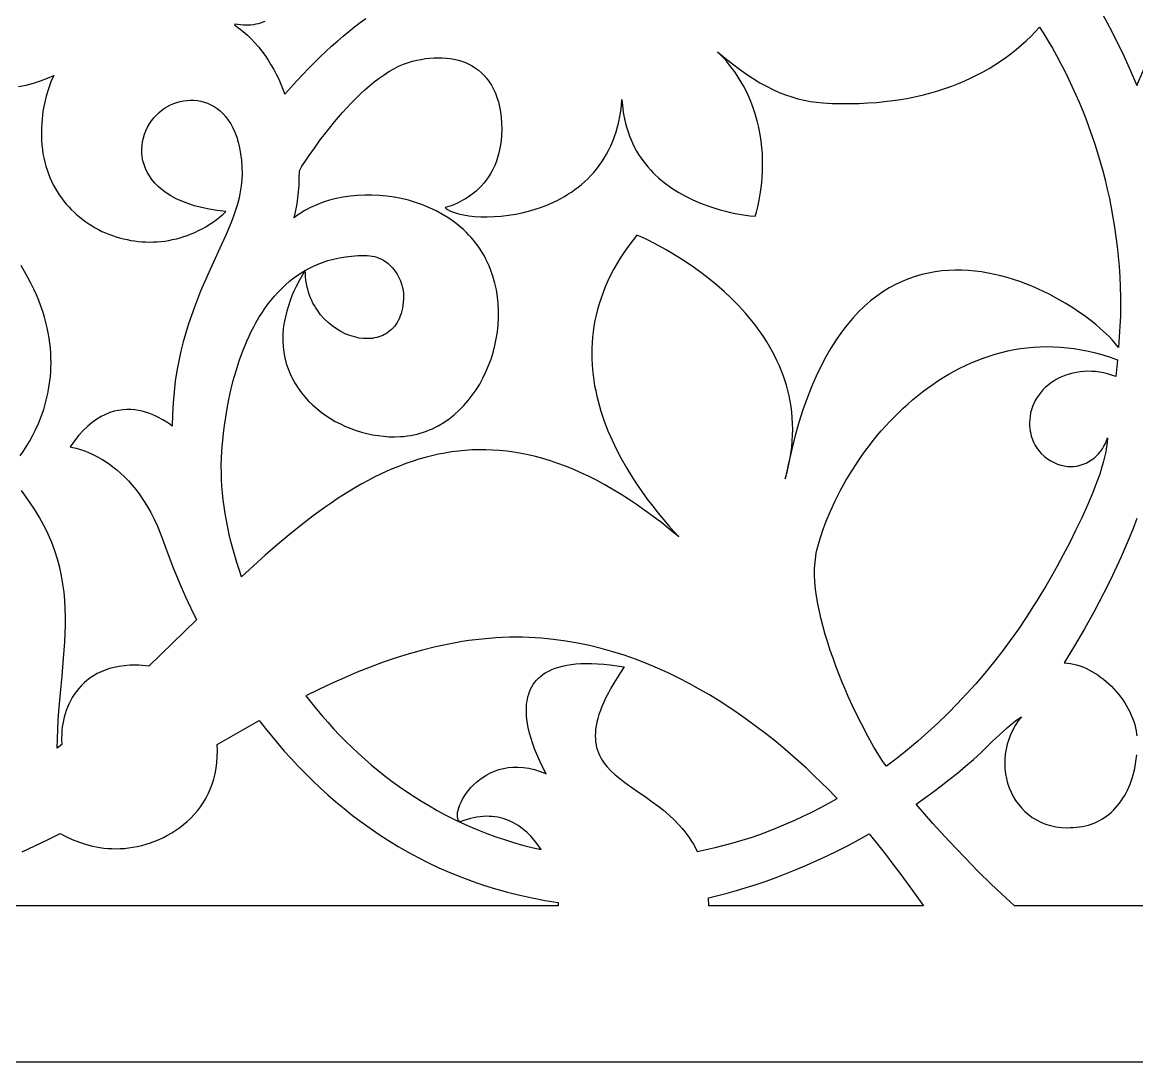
# Model space of a CAD drawing. Extents: x -52 to 65, y 50 to 90.
# Drawn here: x -4.45 to 15.23, y 49.87 to 68.23 of the extents above; entities that cross this region are included whole.
import ezdxf

# ---------------------------------------------------------------- set-up
doc = ezdxf.new("R2010")
doc.units = 0
doc.header["$MEASUREMENT"] = 0
doc.layers.add('LAYER_1', color=18, linetype='CONTINUOUS')

msp = doc.modelspace()

# ---------------------------------------------------------------- linework, layer by layer
at = {"layer": 'LAYER_1'}
for points in [[(-0.167, 68.241), (-0.207, 68.225), (-0.247, 68.212), (-0.288, 68.2), (-0.33, 68.19), (-0.372, 68.182), (-0.415, 68.177), (-0.459, 68.173), (-0.503, 68.172), (-0.553, 68.174), (-0.602, 68.178), (-0.65, 68.185), (-0.698, 68.195), (-0.705, 68.182), (-0.626, 68.124), (-0.55, 68.063), (-0.478, 67.999), (-0.409, 67.932), (-0.344, 67.862), (-0.281, 67.79), (-0.221, 67.715), (-0.165, 67.637), (-0.111, 67.558), (-0.061, 67.477), (-0.013, 67.393), (0.032, 67.309), (0.075, 67.222), (0.114, 67.135), (0.151, 67.046), (0.186, 66.957), (0.396, 67.191), (0.5, 67.302), (0.603, 67.409), (0.705, 67.513), (0.807, 67.614), (0.909, 67.71), (1.01, 67.804), (1.111, 67.893), (1.212, 67.98), (1.313, 68.063), (1.413, 68.143), (1.514, 68.22), (1.615, 68.294)], [(14.613, 68.394), (14.746, 68.142), (14.875, 67.887), (14.998, 67.631), (15.116, 67.371), (15.227, 67.109), (15.339, 67.371), (15.456, 67.631), (15.579, 67.887), (15.707, 68.142), (15.84, 68.394)], [(-4.517, 67.092), (-4.45, 67.104), (-4.383, 67.117), (-4.318, 67.133), (-4.254, 67.15), (-4.129, 67.189), (-4.01, 67.236), (-3.895, 67.288), (-3.946, 67.171), (-3.991, 67.049), (-4.03, 66.922), (-4.062, 66.79), (-4.087, 66.653), (-4.096, 66.583), (-4.104, 66.512), (-4.11, 66.439), (-4.114, 66.366), (-4.116, 66.291), (-4.115, 66.215), (-4.113, 66.135), (-4.107, 66.056), (-4.098, 65.979), (-4.087, 65.904), (-4.073, 65.83), (-4.057, 65.757), (-4.037, 65.686), (-4.016, 65.617), (-3.992, 65.549), (-3.965, 65.483), (-3.937, 65.419), (-3.906, 65.356), (-3.873, 65.295), (-3.838, 65.236), (-3.801, 65.178), (-3.761, 65.122), (-3.72, 65.068), (-3.678, 65.015), (-3.633, 64.965), (-3.587, 64.916), (-3.539, 64.869), (-3.489, 64.824), (-3.438, 64.781), (-3.386, 64.74), (-3.332, 64.7), (-3.277, 64.663), (-3.221, 64.628), (-3.163, 64.594), (-3.104, 64.563), (-3.045, 64.533), (-2.984, 64.506), (-2.922, 64.481), (-2.86, 64.457), (-2.797, 64.436), (-2.733, 64.417), (-2.668, 64.4), (-2.603, 64.386), (-2.537, 64.373), (-2.471, 64.363), (-2.404, 64.355), (-2.338, 64.349), (-2.27, 64.345), (-2.203, 64.344), (-2.136, 64.345), (-2.068, 64.349), (-2, 64.354), (-1.933, 64.362), (-1.865, 64.373), (-1.798, 64.386), (-1.731, 64.401), (-1.665, 64.419), (-1.599, 64.439), (-1.533, 64.462), (-1.468, 64.487), (-1.403, 64.514), (-1.339, 64.545), (-1.276, 64.577), (-1.213, 64.613), (-1.151, 64.651), (-1.091, 64.692), (-1.031, 64.735), (-0.972, 64.781), (-0.914, 64.829), (-0.858, 64.881), (-1.011, 64.899), (-1.155, 64.923), (-1.289, 64.952), (-1.414, 64.985), (-1.531, 65.023), (-1.638, 65.065), (-1.737, 65.11), (-1.828, 65.159), (-1.91, 65.212), (-1.985, 65.267), (-2.052, 65.325), (-2.111, 65.385), (-2.163, 65.447), (-2.208, 65.511), (-2.246, 65.577), (-2.278, 65.644), (-2.302, 65.711), (-2.321, 65.779), (-2.334, 65.848), (-2.34, 65.916), (-2.341, 65.984), (-2.337, 66.052), (-2.327, 66.119), (-2.312, 66.184), (-2.293, 66.249), (-2.268, 66.311), (-2.24, 66.371), (-2.207, 66.43), (-2.17, 66.485), (-2.129, 66.537), (-2.085, 66.587), (-2.037, 66.633), (-1.99, 66.672), (-1.94, 66.707), (-1.888, 66.739), (-1.834, 66.767), (-1.779, 66.791), (-1.721, 66.811), (-1.663, 66.828), (-1.603, 66.839), (-1.543, 66.847), (-1.482, 66.85), (-1.421, 66.849), (-1.36, 66.843), (-1.299, 66.832), (-1.239, 66.816), (-1.18, 66.795), (-1.122, 66.769), (-1.066, 66.738), (-1.011, 66.701), (-0.958, 66.659), (-0.908, 66.611), (-0.859, 66.557), (-0.814, 66.497), (-0.772, 66.432), (-0.733, 66.36), (-0.697, 66.282), (-0.666, 66.197), (-0.638, 66.106), (-0.615, 66.008), (-0.597, 65.904), (-0.583, 65.793), (-0.575, 65.675), (-0.572, 65.549), (-0.576, 65.442), (-0.586, 65.336), (-0.603, 65.229), (-0.625, 65.122), (-0.653, 65.015), (-0.686, 64.908), (-0.723, 64.799), (-0.765, 64.689), (-0.81, 64.578), (-0.858, 64.465), (-0.962, 64.233), (-1.188, 63.741), (-1.303, 63.475), (-1.359, 63.337), (-1.414, 63.195), (-1.467, 63.049), (-1.518, 62.898), (-1.566, 62.742), (-1.611, 62.582), (-1.652, 62.416), (-1.69, 62.245), (-1.722, 62.068), (-1.75, 61.885), (-1.773, 61.696), (-1.789, 61.501), (-1.8, 61.299), (-1.803, 61.09), (-1.847, 61.125), (-1.9, 61.162), (-1.971, 61.206), (-2.058, 61.253), (-2.107, 61.276), (-2.16, 61.298), (-2.215, 61.319), (-2.274, 61.338), (-2.336, 61.355), (-2.4, 61.368), (-2.467, 61.378), (-2.536, 61.384), (-2.606, 61.385), (-2.679, 61.38), (-2.753, 61.37), (-2.829, 61.354), (-2.905, 61.331), (-2.982, 61.3), (-3.06, 61.262), (-3.139, 61.215), (-3.218, 61.159), (-3.297, 61.094), (-3.375, 61.018), (-3.453, 60.932), (-3.531, 60.835), (-3.608, 60.726), (-3.559, 60.717), (-3.502, 60.704), (-3.426, 60.682), (-3.334, 60.649), (-3.228, 60.604), (-3.17, 60.576), (-3.111, 60.544), (-3.049, 60.508), (-2.985, 60.468), (-2.919, 60.424), (-2.853, 60.374), (-2.785, 60.32), (-2.717, 60.261), (-2.648, 60.196), (-2.579, 60.125), (-2.511, 60.048), (-2.443, 59.965), (-2.376, 59.876), (-2.311, 59.78), (-2.246, 59.677), (-2.184, 59.567), (-2.124, 59.45), (-2.066, 59.325), (-2.011, 59.192), (-1.959, 59.051), (-1.913, 58.92), (-1.859, 58.775), (-1.798, 58.617), (-1.729, 58.447), (-1.653, 58.267), (-1.568, 58.078), (-1.476, 57.879), (-1.374, 57.673), (-2.219, 56.851), (-2.277, 56.86), (-2.335, 56.867), (-2.394, 56.871), (-2.454, 56.872), (-2.555, 56.869), (-2.651, 56.861), (-2.742, 56.849), (-2.828, 56.831), (-2.91, 56.81), (-2.987, 56.784), (-3.06, 56.754), (-3.129, 56.721), (-3.193, 56.684), (-3.253, 56.644), (-3.31, 56.602), (-3.362, 56.556), (-3.411, 56.508), (-3.456, 56.458), (-3.497, 56.406), (-3.535, 56.353), (-3.57, 56.298), (-3.601, 56.242), (-3.629, 56.184), (-3.654, 56.127), (-3.676, 56.068), (-3.695, 56.01), (-3.712, 55.951), (-3.726, 55.893), (-3.737, 55.836), (-3.746, 55.779), (-3.753, 55.723), (-3.757, 55.669), (-3.759, 55.565), (-3.754, 55.469), (-3.834, 55.403), (-3.831, 55.571), (-3.825, 55.737), (-3.816, 55.9), (-3.805, 56.06), (-3.779, 56.375), (-3.749, 56.683), (-3.722, 56.985), (-3.701, 57.282), (-3.694, 57.429), (-3.69, 57.575), (-3.689, 57.721), (-3.693, 57.866), (-3.701, 58.012), (-3.715, 58.157), (-3.734, 58.302), (-3.759, 58.448), (-3.791, 58.594), (-3.831, 58.741), (-3.878, 58.888), (-3.933, 59.036), (-3.997, 59.186), (-4.033, 59.261), (-4.071, 59.336), (-4.111, 59.412), (-4.154, 59.488), (-4.2, 59.565), (-4.248, 59.642), (-4.299, 59.719), (-4.353, 59.797), (-4.409, 59.875), (-4.469, 59.954)], [(-4.49, 60.568), (-4.438, 60.644), (-4.383, 60.728), (-4.328, 60.819), (-4.273, 60.919), (-4.219, 61.026), (-4.167, 61.14), (-4.119, 61.261), (-4.074, 61.389), (-4.035, 61.525), (-4.001, 61.667), (-3.987, 61.74), (-3.975, 61.815), (-3.964, 61.891), (-3.956, 61.969), (-3.95, 62.049), (-3.946, 62.13), (-3.945, 62.213), (-3.946, 62.297), (-3.95, 62.382), (-3.957, 62.469), (-3.966, 62.558), (-3.979, 62.647), (-3.995, 62.738), (-4.014, 62.831), (-4.036, 62.924), (-4.062, 63.019), (-4.092, 63.116), (-4.125, 63.213), (-4.163, 63.312), (-4.204, 63.412), (-4.249, 63.513), (-4.299, 63.615), (-4.353, 63.718), (-4.412, 63.823), (-4.475, 63.928)], [(15.227, 59.46), (15.162, 59.287), (15.094, 59.116), (15.024, 58.947), (14.952, 58.781), (14.877, 58.616), (14.801, 58.454), (14.723, 58.293), (14.643, 58.134), (14.561, 57.977), (14.478, 57.821), (14.306, 57.514), (14.129, 57.211), (13.947, 56.912), (14.002, 56.908), (14.056, 56.901), (14.111, 56.89), (14.166, 56.876), (14.221, 56.859), (14.276, 56.839), (14.33, 56.815), (14.383, 56.79), (14.436, 56.761), (14.488, 56.73), (14.54, 56.697), (14.59, 56.661), (14.639, 56.623), (14.688, 56.583), (14.734, 56.541), (14.78, 56.497), (14.824, 56.452), (14.866, 56.405), (14.906, 56.357), (14.945, 56.307), (14.982, 56.256), (15.016, 56.204), (15.049, 56.151), (15.079, 56.098), (15.107, 56.043), (15.132, 55.988), (15.155, 55.933), (15.174, 55.877), (15.191, 55.821), (15.205, 55.765), (15.216, 55.709), (15.224, 55.653), (15.227, 55.619)], [(-4.454, 53.572), (-4.229, 53.678), (-4.005, 53.786), (-3.782, 53.898), (-3.681, 53.844), (-3.573, 53.793), (-3.459, 53.747), (-3.339, 53.707), (-3.277, 53.69), (-3.213, 53.674), (-3.147, 53.661), (-3.081, 53.649), (-3.012, 53.64), (-2.942, 53.633), (-2.871, 53.629), (-2.798, 53.628), (-2.725, 53.629), (-2.65, 53.634), (-2.575, 53.642), (-2.498, 53.653), (-2.421, 53.668), (-2.344, 53.686), (-2.267, 53.707), (-2.189, 53.732), (-2.113, 53.761), (-2.036, 53.792), (-1.961, 53.827), (-1.887, 53.866), (-1.814, 53.908), (-1.742, 53.953), (-1.673, 54.002), (-1.605, 54.054), (-1.54, 54.109), (-1.478, 54.168), (-1.418, 54.231), (-1.361, 54.297), (-1.308, 54.366), (-1.258, 54.439), (-1.212, 54.516), (-1.17, 54.595), (-1.132, 54.679), (-1.099, 54.766), (-1.07, 54.856), (-1.047, 54.95), (-1.028, 55.048), (-1.016, 55.149), (-1.009, 55.253), (-1.007, 55.361), (-1.012, 55.468), (-0.64, 55.683), (-0.268, 55.892), (-0.163, 55.757), (-0.054, 55.622), (0.058, 55.487), (0.173, 55.354), (0.293, 55.221), (0.415, 55.09), (0.542, 54.96), (0.672, 54.831), (0.806, 54.704), (0.944, 54.579), (1.085, 54.456), (1.231, 54.336), (1.38, 54.217), (1.533, 54.102), (1.69, 53.989), (1.851, 53.879), (2.017, 53.772), (2.186, 53.669), (2.359, 53.569), (2.537, 53.473), (2.719, 53.381), (2.905, 53.293), (3.096, 53.209), (3.29, 53.13), (3.49, 53.055), (3.693, 52.985), (3.901, 52.92), (4.114, 52.861), (4.331, 52.806), (4.553, 52.758), (4.78, 52.715), (5.011, 52.678), (5.013, 52.618), (-5.556, 52.618)], [(17.388, 52.618), (13.066, 52.618), (12.837, 52.83), (12.653, 53.005), (12.433, 53.222), (12.184, 53.476), (11.913, 53.762), (11.771, 53.916), (11.628, 54.076), (11.482, 54.243), (11.335, 54.415), (11.482, 54.519), (11.628, 54.626), (11.773, 54.736), (11.917, 54.849), (12.061, 54.965), (12.203, 55.084), (12.344, 55.206), (12.484, 55.332), (12.682, 55.525), (12.861, 55.695), (12.946, 55.77), (13.029, 55.84), (13.111, 55.903), (13.194, 55.96), (13.135, 55.884), (13.083, 55.806), (13.038, 55.725), (12.999, 55.642), (12.966, 55.558), (12.94, 55.472), (12.92, 55.386), (12.907, 55.299), (12.899, 55.211), (12.897, 55.124), (12.901, 55.038), (12.911, 54.953), (12.927, 54.869), (12.948, 54.786), (12.975, 54.706), (13.008, 54.628), (13.046, 54.553), (13.089, 54.481), (13.138, 54.413), (13.192, 54.348), (13.25, 54.288), (13.314, 54.232), (13.383, 54.182), (13.457, 54.137), (13.536, 54.097), (13.619, 54.064), (13.707, 54.037), (13.799, 54.017), (13.896, 54.004), (13.998, 53.999), (14.05, 54), (14.104, 54.002), (14.158, 54.006), (14.214, 54.013), (14.268, 54.021), (14.321, 54.032), (14.373, 54.046), (14.424, 54.062), (14.473, 54.081), (14.521, 54.102), (14.567, 54.125), (14.613, 54.151), (14.656, 54.178), (14.699, 54.208), (14.739, 54.241), (14.779, 54.275), (14.817, 54.311), (14.853, 54.349), (14.888, 54.389), (14.921, 54.43), (14.953, 54.474), (14.983, 54.519), (15.012, 54.565), (15.038, 54.613), (15.064, 54.663), (15.087, 54.714), (15.109, 54.767), (15.129, 54.82), (15.148, 54.875), (15.165, 54.931), (15.193, 55.047), (15.214, 55.166), (15.227, 55.289)], [(-51.907, 49.866), (-30.122, 49.866), (64.546, 49.866)]]:
    msp.add_lwpolyline(points, dxfattribs=at)
for points in [[(0.44, 65.604), (0.486, 65.682), (0.541, 65.766), (0.614, 65.874), (0.705, 66.003), (0.81, 66.147), (0.93, 66.303), (1.062, 66.466), (1.205, 66.632), (1.28, 66.715), (1.357, 66.796), (1.435, 66.877), (1.516, 66.955), (1.597, 67.031), (1.68, 67.104), (1.764, 67.174), (1.849, 67.239), (1.935, 67.3), (2.021, 67.356), (2.107, 67.406), (2.193, 67.449), (2.279, 67.486), (2.365, 67.516), (2.441, 67.537), (2.517, 67.556), (2.593, 67.571), (2.668, 67.583), (2.743, 67.592), (2.818, 67.597), (2.891, 67.599), (2.964, 67.598), (3.036, 67.593), (3.106, 67.585), (3.175, 67.573), (3.242, 67.557), (3.308, 67.537), (3.372, 67.513), (3.433, 67.485), (3.493, 67.454), (3.55, 67.418), (3.604, 67.378), (3.656, 67.334), (3.705, 67.285), (3.751, 67.232), (3.794, 67.174), (3.833, 67.112), (3.869, 67.046), (3.902, 66.974), (3.93, 66.898), (3.955, 66.818), (3.975, 66.732), (3.992, 66.641), (4.003, 66.545), (4.01, 66.444), (4.013, 66.338), (4.01, 66.231), (4.002, 66.129), (3.988, 66.032), (3.97, 65.941), (3.947, 65.855), (3.921, 65.774), (3.89, 65.697), (3.857, 65.626), (3.82, 65.559), (3.781, 65.496), (3.74, 65.437), (3.697, 65.383), (3.652, 65.333), (3.606, 65.286), (3.56, 65.244), (3.513, 65.205), (3.467, 65.169), (3.42, 65.137), (3.374, 65.107), (3.33, 65.081), (3.245, 65.037), (3.17, 65.004), (3.106, 64.98), (3.057, 64.964), (3.014, 64.953), (3.033, 64.937), (3.056, 64.921), (3.111, 64.892), (3.177, 64.866), (3.253, 64.843), (3.339, 64.824), (3.433, 64.809), (3.535, 64.798), (3.644, 64.791), (3.759, 64.789), (3.879, 64.793), (4.004, 64.802), (4.132, 64.817), (4.263, 64.838), (4.396, 64.865), (4.53, 64.9), (4.663, 64.942), (4.797, 64.991), (4.863, 65.018), (4.928, 65.048), (4.993, 65.08), (5.058, 65.113), (5.121, 65.149), (5.184, 65.187), (5.245, 65.227), (5.306, 65.27), (5.365, 65.315), (5.423, 65.362), (5.479, 65.411), (5.534, 65.463), (5.588, 65.518), (5.639, 65.575), (5.689, 65.634), (5.736, 65.696), (5.782, 65.761), (5.825, 65.828), (5.866, 65.898), (5.905, 65.971), (5.941, 66.046), (5.975, 66.125), (6.006, 66.206), (6.034, 66.29), (6.059, 66.378), (6.081, 66.468), (6.1, 66.561), (6.116, 66.657), (6.128, 66.757), (6.137, 66.859), (6.144, 66.77), (6.154, 66.684), (6.167, 66.6), (6.182, 66.518), (6.2, 66.439), (6.221, 66.362), (6.245, 66.288), (6.271, 66.216), (6.299, 66.147), (6.329, 66.08), (6.361, 66.015), (6.396, 65.952), (6.432, 65.892), (6.471, 65.833), (6.51, 65.777), (6.552, 65.723), (6.595, 65.671), (6.64, 65.62), (6.685, 65.572), (6.732, 65.526), (6.781, 65.481), (6.83, 65.439), (6.931, 65.359), (7.035, 65.286), (7.141, 65.22), (7.248, 65.16), (7.356, 65.105), (7.463, 65.057), (7.569, 65.014), (7.673, 64.976), (7.775, 64.942), (7.873, 64.913), (7.967, 64.889), (8.055, 64.868), (8.138, 64.85), (8.282, 64.825), (8.393, 64.809), (8.49, 64.8), (8.512, 64.874), (8.534, 64.963), (8.56, 65.081), (8.584, 65.226), (8.596, 65.308), (8.605, 65.395), (8.613, 65.487), (8.618, 65.584), (8.621, 65.686), (8.621, 65.791), (8.617, 65.9), (8.608, 66.012), (8.596, 66.128), (8.578, 66.245), (8.555, 66.365), (8.527, 66.486), (8.492, 66.609), (8.45, 66.732), (8.402, 66.856), (8.346, 66.98), (8.281, 67.104), (8.209, 67.227), (8.169, 67.288), (8.128, 67.349), (8.084, 67.41), (8.037, 67.47), (7.988, 67.53), (7.937, 67.589), (7.883, 67.647), (7.827, 67.706), (7.958, 67.593), (8.087, 67.49), (8.212, 67.395), (8.334, 67.308), (8.454, 67.23), (8.571, 67.158), (8.687, 67.095), (8.8, 67.038), (8.913, 66.988), (9.024, 66.944), (9.135, 66.906), (9.245, 66.875), (9.355, 66.849), (9.465, 66.828), (9.575, 66.812), (9.686, 66.801), (9.852, 66.793), (10.013, 66.79), (10.172, 66.79), (10.328, 66.793), (10.48, 66.8), (10.63, 66.811), (10.776, 66.825), (10.92, 66.842), (11.06, 66.863), (11.197, 66.887), (11.332, 66.914), (11.463, 66.945), (11.592, 66.978), (11.718, 67.015), (11.84, 67.055), (11.96, 67.097), (12.078, 67.143), (12.192, 67.191), (12.303, 67.242), (12.412, 67.296), (12.518, 67.353), (12.622, 67.412), (12.723, 67.474), (12.821, 67.539), (12.916, 67.606), (13.009, 67.675), (13.099, 67.747), (13.187, 67.822), (13.272, 67.898), (13.355, 67.977), (13.435, 68.058), (13.513, 68.141), (13.589, 68.019), (13.665, 67.894), (13.739, 67.767), (13.811, 67.637), (13.882, 67.506), (13.951, 67.372), (14.018, 67.236), (14.084, 67.098), (14.148, 66.958), (14.21, 66.815), (14.27, 66.671), (14.328, 66.524), (14.383, 66.375), (14.437, 66.224), (14.488, 66.072), (14.537, 65.917), (14.583, 65.76), (14.627, 65.601), (14.669, 65.441), (14.708, 65.278), (14.744, 65.114), (14.777, 64.947), (14.807, 64.779), (14.835, 64.609), (14.86, 64.437), (14.881, 64.264), (14.9, 64.088), (14.915, 63.911), (14.927, 63.732), (14.935, 63.552), (14.941, 63.369), (14.942, 63.185), (14.939, 63.034), (14.931, 62.859), (14.919, 62.671), (14.904, 62.479), (14.871, 62.523), (14.834, 62.569), (14.792, 62.617), (14.745, 62.667), (14.693, 62.718), (14.637, 62.771), (14.577, 62.825), (14.513, 62.88), (14.445, 62.935), (14.373, 62.99), (14.297, 63.046), (14.218, 63.102), (14.136, 63.158), (14.05, 63.212), (13.962, 63.267), (13.87, 63.32), (13.776, 63.372), (13.679, 63.422), (13.58, 63.471), (13.479, 63.518), (13.375, 63.563), (13.27, 63.605), (13.162, 63.645), (13.053, 63.681), (12.942, 63.715), (12.83, 63.746), (12.717, 63.773), (12.602, 63.796), (12.487, 63.815), (12.371, 63.83), (12.254, 63.84), (12.137, 63.846), (12.019, 63.847), (11.902, 63.842), (11.784, 63.833), (11.666, 63.817), (11.549, 63.796), (11.431, 63.769), (11.315, 63.735), (11.199, 63.695), (11.084, 63.648), (10.97, 63.594), (10.858, 63.533), (10.746, 63.464), (10.636, 63.387), (10.528, 63.303), (10.421, 63.21), (10.316, 63.11), (10.214, 63), (10.113, 62.881), (10.015, 62.754), (9.919, 62.617), (9.826, 62.471), (9.736, 62.314), (9.649, 62.148), (9.565, 61.972), (9.484, 61.785), (9.407, 61.587), (9.333, 61.378), (9.263, 61.158), (9.196, 60.927), (9.134, 60.684), (9.076, 60.43), (9.022, 60.163), (9.053, 60.277), (9.08, 60.39), (9.103, 60.501), (9.121, 60.611), (9.135, 60.719), (9.145, 60.826), (9.15, 60.931), (9.152, 61.035), (9.151, 61.138), (9.145, 61.239), (9.136, 61.339), (9.124, 61.437), (9.108, 61.533), (9.089, 61.629), (9.067, 61.722), (9.042, 61.815), (9.014, 61.906), (8.983, 61.995), (8.949, 62.083), (8.913, 62.169), (8.874, 62.254), (8.833, 62.337), (8.79, 62.419), (8.745, 62.5), (8.697, 62.579), (8.648, 62.656), (8.597, 62.732), (8.544, 62.806), (8.489, 62.879), (8.433, 62.951), (8.317, 63.089), (8.196, 63.221), (8.072, 63.348), (7.944, 63.468), (7.814, 63.582), (7.683, 63.69), (7.551, 63.791), (7.42, 63.887), (7.29, 63.976), (7.162, 64.06), (7.038, 64.137), (6.917, 64.208), (6.801, 64.272), (6.69, 64.33), (6.586, 64.382), (6.49, 64.428), (6.401, 64.468), (6.321, 64.366), (6.245, 64.264), (6.174, 64.163), (6.108, 64.061), (6.046, 63.96), (5.989, 63.858), (5.936, 63.757), (5.888, 63.656), (5.843, 63.555), (5.803, 63.455), (5.767, 63.354), (5.734, 63.254), (5.706, 63.154), (5.681, 63.055), (5.66, 62.956), (5.642, 62.857), (5.628, 62.759), (5.617, 62.661), (5.61, 62.564), (5.605, 62.467), (5.604, 62.37), (5.605, 62.275), (5.61, 62.179), (5.617, 62.085), (5.627, 61.991), (5.64, 61.898), (5.655, 61.805), (5.673, 61.713), (5.693, 61.622), (5.715, 61.532), (5.739, 61.443), (5.766, 61.354), (5.794, 61.266), (5.824, 61.18), (5.89, 61.009), (5.962, 60.842), (6.04, 60.679), (6.123, 60.521), (6.209, 60.368), (6.3, 60.219), (6.393, 60.075), (6.487, 59.937), (6.583, 59.804), (6.68, 59.677), (6.776, 59.556), (6.871, 59.441), (6.965, 59.333), (7.056, 59.231), (7.143, 59.136), (6.991, 59.262), (6.84, 59.382), (6.691, 59.496), (6.543, 59.604), (6.396, 59.707), (6.251, 59.803), (6.108, 59.895), (5.965, 59.98), (5.824, 60.061), (5.685, 60.136), (5.546, 60.206), (5.409, 60.27), (5.273, 60.33), (5.139, 60.384), (5.005, 60.434), (4.873, 60.478), (4.742, 60.518), (4.612, 60.553), (4.483, 60.584), (4.355, 60.61), (4.228, 60.631), (4.102, 60.648), (3.977, 60.661), (3.853, 60.67), (3.731, 60.674), (3.609, 60.674), (3.488, 60.671), (3.367, 60.663), (3.248, 60.652), (3.129, 60.636), (3.012, 60.617), (2.895, 60.595), (2.779, 60.569), (2.663, 60.539), (2.548, 60.506), (2.434, 60.47), (2.321, 60.431), (2.208, 60.388), (2.096, 60.342), (1.984, 60.294), (1.873, 60.242), (1.763, 60.188), (1.653, 60.131), (1.543, 60.071), (1.434, 60.008), (1.326, 59.943), (1.217, 59.876), (1.11, 59.806), (1.002, 59.734), (0.895, 59.66), (0.682, 59.505), (0.47, 59.343), (0.258, 59.173), (0.048, 58.996), (-0.163, 58.813), (-0.372, 58.625), (-0.582, 58.432), (-0.625, 58.558), (-0.665, 58.683), (-0.702, 58.808), (-0.737, 58.932), (-0.769, 59.057), (-0.798, 59.181), (-0.825, 59.304), (-0.848, 59.428), (-0.869, 59.55), (-0.888, 59.672), (-0.903, 59.793), (-0.916, 59.913), (-0.926, 60.033), (-0.933, 60.151), (-0.937, 60.269), (-0.939, 60.385), (-0.934, 60.545), (-0.922, 60.728), (-0.912, 60.841), (-0.899, 60.967), (-0.882, 61.103), (-0.861, 61.248), (-0.836, 61.402), (-0.805, 61.563), (-0.769, 61.729), (-0.727, 61.899), (-0.678, 62.072), (-0.622, 62.246), (-0.559, 62.421), (-0.525, 62.507), (-0.488, 62.593), (-0.449, 62.679), (-0.409, 62.764), (-0.366, 62.847), (-0.321, 62.93), (-0.273, 63.011), (-0.223, 63.09), (-0.171, 63.168), (-0.116, 63.244), (-0.059, 63.318), (0.001, 63.39), (0.064, 63.459), (0.129, 63.526), (0.198, 63.59), (0.269, 63.651), (0.343, 63.709), (0.419, 63.764), (0.499, 63.815), (0.582, 63.863), (0.668, 63.907), (0.757, 63.948), (0.85, 63.984), (0.946, 64.016), (1.045, 64.043), (1.148, 64.066), (1.254, 64.084), (1.363, 64.097), (1.476, 64.105), (1.593, 64.108), (1.64, 64.106), (1.684, 64.102), (1.727, 64.095), (1.768, 64.086), (1.807, 64.075), (1.845, 64.061), (1.88, 64.045), (1.914, 64.027), (1.947, 64.008), (1.977, 63.987), (2.006, 63.964), (2.033, 63.941), (2.083, 63.889), (2.127, 63.834), (2.165, 63.777), (2.197, 63.718), (2.224, 63.658), (2.245, 63.6), (2.261, 63.543), (2.272, 63.489), (2.279, 63.44), (2.281, 63.395), (2.28, 63.337), (2.276, 63.281), (2.27, 63.228), (2.262, 63.177), (2.251, 63.128), (2.238, 63.082), (2.223, 63.039), (2.207, 62.997), (2.188, 62.958), (2.167, 62.922), (2.145, 62.887), (2.121, 62.855), (2.095, 62.826), (2.068, 62.798), (2.04, 62.773), (2.01, 62.75), (1.979, 62.729), (1.946, 62.711), (1.913, 62.694), (1.879, 62.68), (1.843, 62.668), (1.807, 62.658), (1.77, 62.65), (1.732, 62.643), (1.693, 62.639), (1.654, 62.638), (1.575, 62.639), (1.494, 62.649), (1.413, 62.667), (1.332, 62.691), (1.251, 62.723), (1.172, 62.763), (1.094, 62.809), (1.019, 62.862), (0.948, 62.921), (0.88, 62.987), (0.816, 63.06), (0.758, 63.138), (0.731, 63.18), (0.705, 63.223), (0.681, 63.267), (0.659, 63.313), (0.638, 63.36), (0.62, 63.408), (0.603, 63.458), (0.588, 63.51), (0.575, 63.562), (0.565, 63.616), (0.556, 63.671), (0.55, 63.728), (0.546, 63.786), (0.545, 63.845), (0.496, 63.765), (0.442, 63.671), (0.377, 63.546), (0.344, 63.474), (0.31, 63.395), (0.277, 63.31), (0.246, 63.22), (0.218, 63.124), (0.193, 63.025), (0.172, 62.922), (0.157, 62.815), (0.148, 62.707), (0.147, 62.6), (0.152, 62.497), (0.165, 62.395), (0.183, 62.296), (0.209, 62.2), (0.24, 62.106), (0.277, 62.016), (0.319, 61.928), (0.367, 61.843), (0.419, 61.761), (0.476, 61.682), (0.538, 61.607), (0.604, 61.535), (0.674, 61.466), (0.748, 61.401), (0.825, 61.339), (0.906, 61.281), (0.989, 61.227), (1.075, 61.177), (1.164, 61.13), (1.254, 61.088), (1.347, 61.05), (1.442, 61.016), (1.537, 60.986), (1.634, 60.961), (1.732, 60.94), (1.831, 60.924), (1.93, 60.913), (2.029, 60.906), (2.128, 60.904), (2.227, 60.907), (2.287, 60.911), (2.346, 60.918), (2.405, 60.927), (2.462, 60.938), (2.519, 60.951), (2.575, 60.967), (2.63, 60.984), (2.684, 61.003), (2.738, 61.024), (2.79, 61.047), (2.842, 61.072), (2.892, 61.099), (2.991, 61.158), (3.085, 61.223), (3.176, 61.294), (3.262, 61.372), (3.344, 61.455), (3.421, 61.543), (3.494, 61.637), (3.562, 61.734), (3.625, 61.836), (3.683, 61.942), (3.736, 62.051), (3.783, 62.163), (3.826, 62.278), (3.862, 62.395), (3.893, 62.514), (3.918, 62.635), (3.937, 62.758), (3.95, 62.881), (3.957, 63.004), (3.957, 63.128), (3.951, 63.252), (3.938, 63.376), (3.919, 63.498), (3.892, 63.62), (3.858, 63.739), (3.817, 63.857), (3.792, 63.921), (3.764, 63.984), (3.734, 64.044), (3.702, 64.104), (3.668, 64.161), (3.633, 64.217), (3.595, 64.271), (3.556, 64.324), (3.515, 64.375), (3.473, 64.425), (3.429, 64.473), (3.383, 64.519), (3.336, 64.563), (3.288, 64.607), (3.238, 64.648), (3.187, 64.688), (3.081, 64.763), (2.97, 64.832), (2.856, 64.894), (2.738, 64.95), (2.617, 65), (2.494, 65.044), (2.368, 65.081), (2.241, 65.112), (2.112, 65.137), (1.983, 65.155), (1.853, 65.168), (1.723, 65.174), (1.594, 65.174), (1.466, 65.168), (1.34, 65.156), (1.215, 65.137), (1.093, 65.113), (0.974, 65.082), (0.858, 65.046), (0.746, 65.003), (0.639, 64.955), (0.536, 64.9), (0.438, 64.839), (0.391, 64.807), (0.346, 64.773), (0.367, 64.846), (0.386, 64.929), (0.403, 65.021), (0.416, 65.122), (0.427, 65.231), (0.435, 65.348), (0.439, 65.472)], [(14.711, 60.885), (14.706, 60.808), (14.696, 60.725), (14.681, 60.637), (14.66, 60.544), (14.635, 60.448), (14.606, 60.348), (14.573, 60.245), (14.536, 60.139), (14.496, 60.031), (14.452, 59.921), (14.358, 59.697), (14.256, 59.472), (14.149, 59.247), (14.039, 59.028), (13.928, 58.817), (13.82, 58.617), (13.717, 58.433), (13.621, 58.268), (13.536, 58.125), (13.464, 58.008), (13.406, 57.92), (13.274, 57.712), (13.137, 57.507), (12.995, 57.306), (12.849, 57.11), (12.699, 56.917), (12.545, 56.728), (12.386, 56.543), (12.224, 56.363), (12.059, 56.187), (11.889, 56.015), (11.717, 55.848), (11.541, 55.686), (11.361, 55.529), (11.179, 55.376), (10.994, 55.229), (10.806, 55.086), (10.776, 55.126), (10.733, 55.189), (10.687, 55.26), (10.586, 55.424), (10.478, 55.616), (10.365, 55.831), (10.25, 56.066), (10.134, 56.317), (10.077, 56.448), (10.022, 56.581), (9.967, 56.716), (9.915, 56.853), (9.864, 56.991), (9.816, 57.131), (9.771, 57.27), (9.728, 57.409), (9.689, 57.548), (9.654, 57.685), (9.623, 57.821), (9.596, 57.955), (9.574, 58.087), (9.557, 58.215), (9.545, 58.341), (9.539, 58.462), (9.54, 58.579), (9.546, 58.691), (9.56, 58.798), (9.569, 58.85), (9.58, 58.9), (9.601, 58.982), (9.625, 59.067), (9.68, 59.238), (9.744, 59.413), (9.817, 59.59), (9.9, 59.77), (9.991, 59.95), (10.092, 60.131), (10.2, 60.311), (10.318, 60.489), (10.379, 60.578), (10.443, 60.666), (10.508, 60.752), (10.576, 60.839), (10.646, 60.924), (10.717, 61.008), (10.79, 61.09), (10.866, 61.172), (10.943, 61.252), (11.022, 61.33), (11.102, 61.407), (11.185, 61.482), (11.269, 61.556), (11.355, 61.627), (11.443, 61.696), (11.532, 61.763), (11.624, 61.828), (11.716, 61.891), (11.811, 61.951), (11.907, 62.009), (12.004, 62.064), (12.103, 62.116), (12.204, 62.165), (12.306, 62.211), (12.409, 62.254), (12.514, 62.294), (12.621, 62.331), (12.729, 62.364), (12.838, 62.394), (12.949, 62.42), (13.061, 62.443), (13.174, 62.461), (13.289, 62.476), (13.404, 62.487), (13.522, 62.494), (13.64, 62.496), (13.759, 62.494), (13.88, 62.488), (14.002, 62.477), (14.125, 62.461), (14.249, 62.441), (14.374, 62.415), (14.5, 62.385), (14.628, 62.35), (14.756, 62.31), (14.885, 62.264), (14.856, 61.968), (14.784, 61.994), (14.712, 62.015), (14.64, 62.033), (14.569, 62.046), (14.499, 62.055), (14.429, 62.06), (14.36, 62.061), (14.293, 62.059), (14.226, 62.052), (14.161, 62.042), (14.098, 62.029), (14.036, 62.013), (13.975, 61.993), (13.917, 61.97), (13.86, 61.944), (13.806, 61.915), (13.754, 61.883), (13.704, 61.849), (13.657, 61.812), (13.613, 61.772), (13.571, 61.731), (13.532, 61.687), (13.496, 61.641), (13.464, 61.593), (13.435, 61.543), (13.409, 61.491), (13.387, 61.437), (13.368, 61.382), (13.354, 61.326), (13.343, 61.268), (13.337, 61.209), (13.335, 61.148), (13.336, 61.099), (13.34, 61.05), (13.346, 61.004), (13.355, 60.96), (13.366, 60.917), (13.378, 60.876), (13.393, 60.837), (13.41, 60.8), (13.428, 60.764), (13.448, 60.73), (13.47, 60.698), (13.493, 60.667), (13.542, 60.611), (13.595, 60.561), (13.652, 60.517), (13.71, 60.48), (13.77, 60.449), (13.83, 60.423), (13.889, 60.404), (13.947, 60.39), (14.002, 60.381), (14.054, 60.378), (14.113, 60.381), (14.171, 60.388), (14.227, 60.401), (14.281, 60.418), (14.333, 60.44), (14.383, 60.466), (14.43, 60.496), (14.474, 60.529), (14.515, 60.565), (14.554, 60.605), (14.589, 60.647), (14.621, 60.691), (14.649, 60.737), (14.674, 60.785), (14.694, 60.835)], [(4.71, 53.613), (4.654, 53.696), (4.592, 53.775), (4.527, 53.849), (4.457, 53.918), (4.382, 53.98), (4.343, 54.009), (4.303, 54.036), (4.262, 54.062), (4.22, 54.085), (4.176, 54.107), (4.132, 54.126), (4.086, 54.144), (4.04, 54.159), (3.992, 54.172), (3.944, 54.183), (3.894, 54.191), (3.843, 54.197), (3.792, 54.2), (3.739, 54.201), (3.685, 54.199), (3.631, 54.194), (3.575, 54.187), (3.518, 54.176), (3.46, 54.163), (3.402, 54.146), (3.342, 54.126), (3.281, 54.103), (3.271, 54.109), (3.261, 54.117), (3.246, 54.137), (3.236, 54.162), (3.23, 54.192), (3.23, 54.227), (3.234, 54.266), (3.242, 54.308), (3.255, 54.353), (3.273, 54.401), (3.295, 54.45), (3.321, 54.501), (3.352, 54.552), (3.388, 54.604), (3.427, 54.656), (3.471, 54.707), (3.518, 54.757), (3.57, 54.805), (3.626, 54.85), (3.686, 54.893), (3.75, 54.932), (3.817, 54.968), (3.889, 54.999), (3.964, 55.025), (4.043, 55.046), (4.126, 55.06), (4.212, 55.068), (4.301, 55.069), (4.395, 55.063), (4.491, 55.048), (4.591, 55.025), (4.695, 54.993), (4.748, 54.973), (4.801, 54.951), (4.747, 55.051), (4.691, 55.165), (4.627, 55.311), (4.594, 55.394), (4.562, 55.482), (4.533, 55.574), (4.506, 55.67), (4.483, 55.768), (4.466, 55.868), (4.454, 55.968), (4.45, 56.068), (4.451, 56.117), (4.454, 56.167), (4.459, 56.215), (4.467, 56.263), (4.477, 56.31), (4.49, 56.356), (4.505, 56.401), (4.524, 56.445), (4.546, 56.487), (4.57, 56.528), (4.598, 56.568), (4.63, 56.606), (4.665, 56.642), (4.704, 56.677), (4.746, 56.709), (4.793, 56.739), (4.844, 56.767), (4.898, 56.793), (4.958, 56.817), (5.021, 56.837), (5.089, 56.855), (5.162, 56.87), (5.24, 56.883), (5.322, 56.892), (5.41, 56.898), (5.503, 56.901), (5.601, 56.9), (5.705, 56.896), (5.815, 56.888), (5.93, 56.877), (6.051, 56.861), (6.178, 56.842), (6.111, 56.743), (6.05, 56.647), (5.994, 56.554), (5.943, 56.465), (5.897, 56.38), (5.855, 56.297), (5.817, 56.217), (5.784, 56.141), (5.756, 56.067), (5.731, 55.996), (5.711, 55.927), (5.694, 55.862), (5.681, 55.798), (5.672, 55.737), (5.667, 55.678), (5.665, 55.622), (5.667, 55.567), (5.671, 55.515), (5.679, 55.464), (5.69, 55.415), (5.704, 55.368), (5.721, 55.323), (5.74, 55.279), (5.762, 55.236), (5.786, 55.195), (5.813, 55.154), (5.842, 55.115), (5.873, 55.077), (5.941, 55.004), (6.017, 54.934), (6.099, 54.866), (6.186, 54.799), (6.373, 54.666), (6.57, 54.53), (6.671, 54.459), (6.771, 54.384), (6.871, 54.306), (6.969, 54.222), (7.064, 54.133), (7.155, 54.038), (7.199, 53.988), (7.242, 53.936), (7.284, 53.882), (7.324, 53.826), (7.362, 53.768), (7.399, 53.707), (7.434, 53.645), (7.467, 53.579), (7.626, 53.612), (7.785, 53.648), (7.944, 53.688), (8.102, 53.731), (8.259, 53.778), (8.416, 53.829), (8.572, 53.882), (8.727, 53.94), (8.881, 54), (9.035, 54.065), (9.188, 54.132), (9.339, 54.202), (9.49, 54.276), (9.64, 54.353), (9.788, 54.433), (9.936, 54.517), (9.903, 54.553), (9.782, 54.676), (9.657, 54.8), (9.528, 54.924), (9.395, 55.049), (9.257, 55.173), (9.116, 55.297), (8.971, 55.42), (8.822, 55.543), (8.67, 55.664), (8.514, 55.783), (8.354, 55.9), (8.191, 56.016), (8.024, 56.128), (7.853, 56.238), (7.68, 56.344), (7.503, 56.447), (7.323, 56.546), (7.139, 56.641), (6.953, 56.732), (6.763, 56.818), (6.571, 56.899), (6.375, 56.974), (6.177, 57.044), (5.975, 57.107), (5.771, 57.165), (5.565, 57.215), (5.355, 57.259), (5.143, 57.296), (4.929, 57.325), (4.82, 57.336), (4.712, 57.346), (4.602, 57.353), (4.492, 57.358), (4.382, 57.362), (4.271, 57.363), (4.15, 57.362), (4.029, 57.358), (3.909, 57.352), (3.79, 57.343), (3.671, 57.332), (3.552, 57.319), (3.434, 57.304), (3.315, 57.286), (3.198, 57.266), (3.08, 57.244), (2.963, 57.22), (2.846, 57.195), (2.614, 57.137), (2.382, 57.072), (2.151, 57), (1.922, 56.921), (1.693, 56.836), (1.464, 56.744), (1.237, 56.648), (1.01, 56.546), (0.783, 56.439), (0.556, 56.328), (0.649, 56.209), (0.744, 56.091), (0.841, 55.975), (0.941, 55.861), (1.044, 55.747), (1.149, 55.636), (1.256, 55.527), (1.366, 55.419), (1.479, 55.313), (1.594, 55.21), (1.711, 55.108), (1.831, 55.009), (1.953, 54.912), (2.078, 54.818), (2.204, 54.725), (2.334, 54.636), (2.465, 54.549), (2.599, 54.465), (2.736, 54.383), (2.874, 54.304), (3.015, 54.229), (3.158, 54.156), (3.303, 54.086), (3.451, 54.02), (3.601, 53.957), (3.753, 53.897), (3.907, 53.84), (4.063, 53.788), (4.222, 53.738), (4.382, 53.693), (4.545, 53.651)], [(11.46, 52.618), (7.67, 52.618), (7.665, 52.763), (7.828, 52.802), (7.994, 52.844), (8.162, 52.891), (8.333, 52.942), (8.506, 52.997), (8.681, 53.057), (8.858, 53.12), (9.036, 53.188), (9.216, 53.26), (9.397, 53.337), (9.579, 53.418), (9.762, 53.503), (9.946, 53.592), (10.131, 53.687), (10.315, 53.785), (10.5, 53.888), (10.697, 53.647), (10.806, 53.509), (10.922, 53.358), (11.045, 53.195), (11.176, 53.017), (11.314, 52.825)]]:
    msp.add_lwpolyline(points, close=True, dxfattribs=at)

doc.saveas('drawing.dxf')
